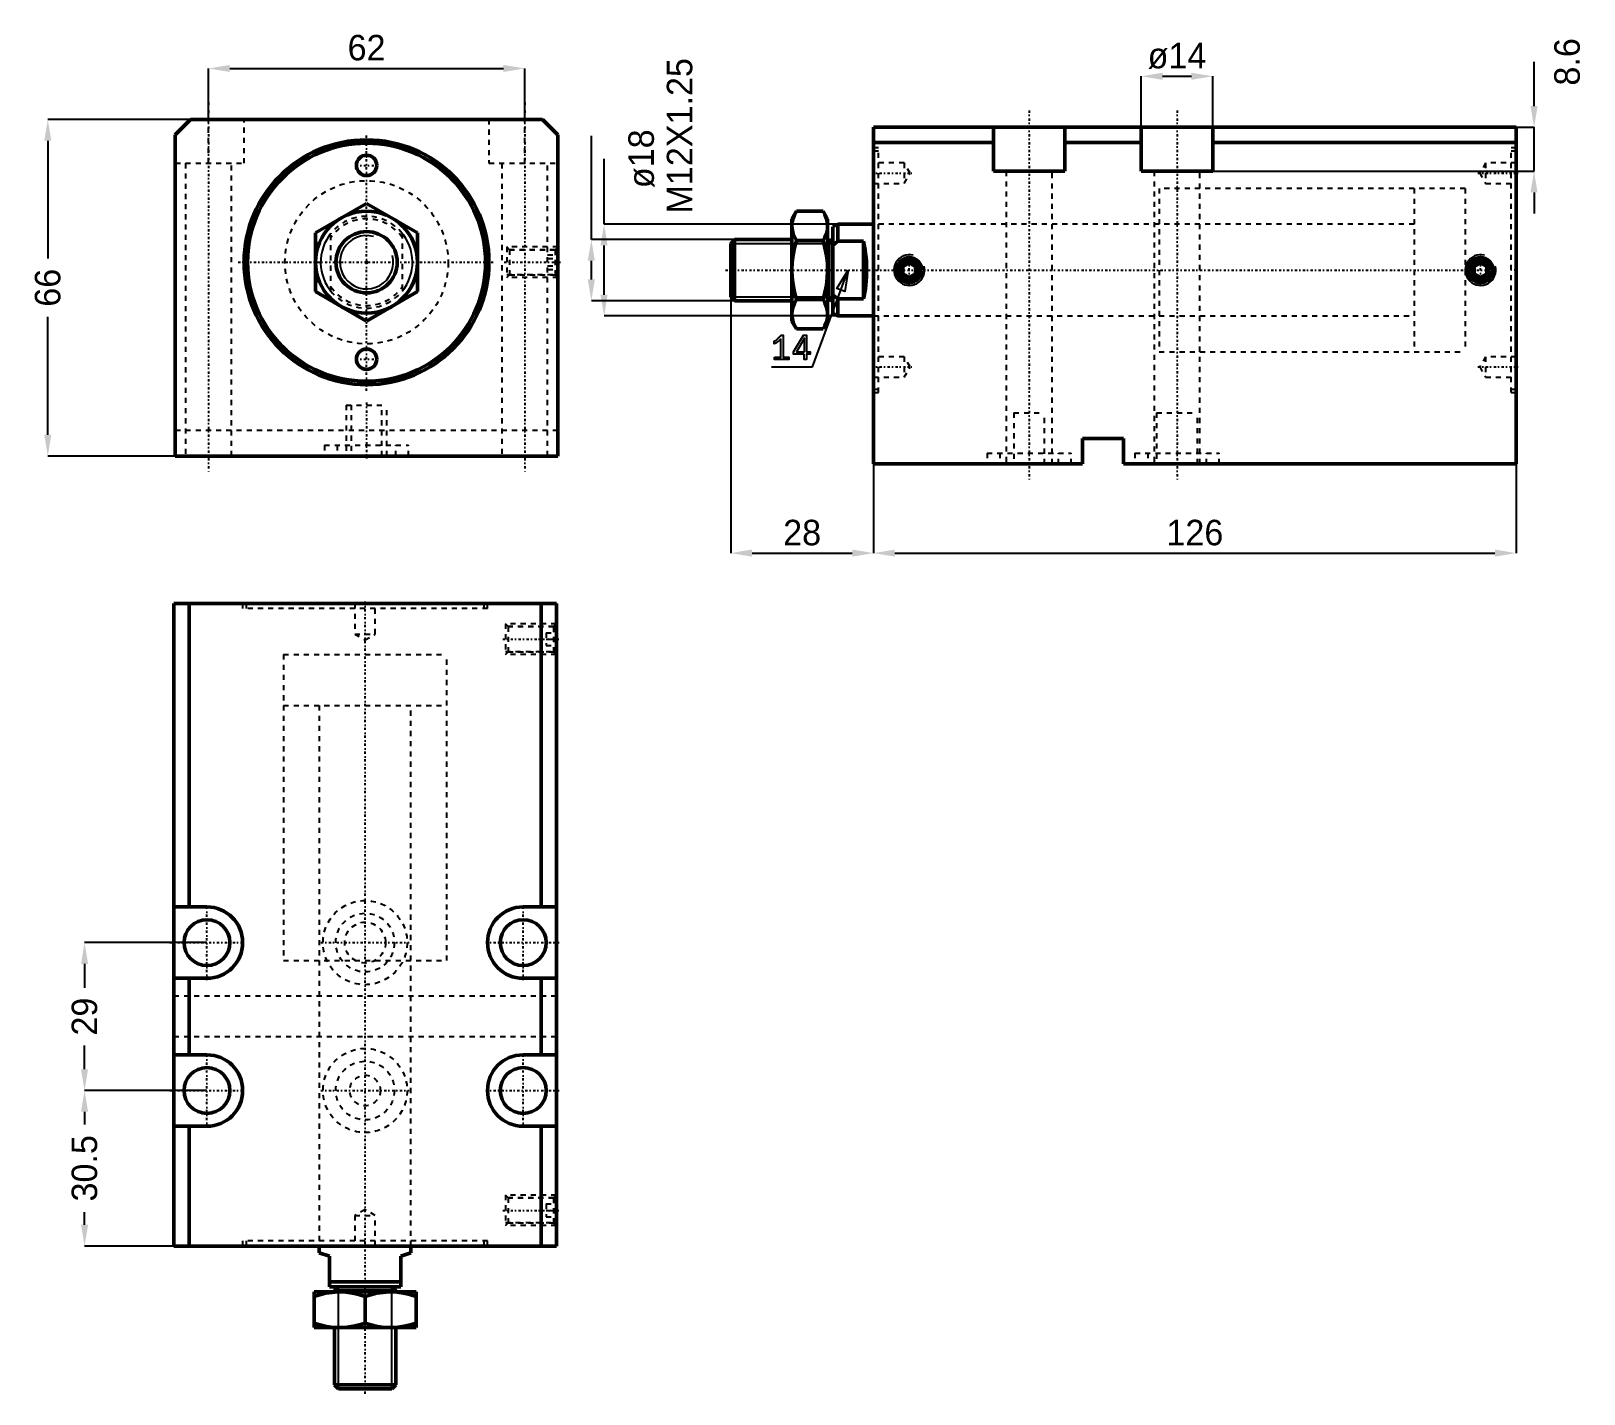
# Model space of a CAD drawing. Header units: millimetres. Extents: x -66 to 239, y -222 to 45.
import ezdxf

# ---------------------------------------------------------------- set-up
doc = ezdxf.new("R2010")
doc.units = ezdxf.units.MM
doc.linetypes.add('Center', pattern=[1.5, 0.45, -0.5, 0.05, -0.5])
doc.linetypes.add('Dashed', pattern=[2, 1, -1])
for name, color, linetype, lineweight in [('2d ConnectionPoints', 7, 'Continuous', 50), ('AM_0', 7, 'Continuous', 50), ('AM_5', 3, 'Continuous', 25), ('AM_7', 7, 'Center', 25), ('AM_9', 6, 'Dashed', 25)]:
    doc.layers.add(name, color=color, linetype=linetype, lineweight=lineweight)
doc.dimstyles.new('ISO-25', dxfattribs={"dimtxt": 2.5, "dimasz": 2.5, "dimexe": 1.25, "dimexo": 0.625, "dimtad": 1, "dimtxsty": 'Standard', "dimcen": 2.5, "dimadec": 0, "dimazin": 0, "dimtfac": 1, "dimtmove": 0, "dimatfit": 3, "dimfxl": 0, "dimarcsym": 0})

# ---------------------------------------------------------------- blocks, each defined once
blk = doc.blocks.new('1_JECX_MF_EXLA_32_50_0_rod__0_in_JECX_MF_160_EXLA_32_50_0__0')
at = {"layer": 'AM_0'}
for p, q in [((-10, 5.77), (0, 11.55)), ((0, 11.55), (10, 5.77)), ((-10, -5.77), (-10, 5.77)), ((10, 5.77), (10, -5.77)), ((0, -11.55), (-10, -5.77)), ((10, -5.77), (0, -11.55))]:
    blk.add_line(p, q, dxfattribs=at)
for radius in [10, 6]:
    blk.add_circle((0, 0), radius, dxfattribs=at)
at = {"layer": 'AM_5'}
blk.add_arc((0, 0), 5.23, 75, 15, dxfattribs=at)
at = {"layer": 'AM_9'}
for p, q in [((-7, -5.66), (-7, 5.66)), ((7, 5.66), (7, -5.66))]:
    blk.add_line(p, q, dxfattribs=at)
for points in [[(-7, 5.66), (-7.47, 5.03), (-7.88, 4.36), (-8.23, 3.65), (-8.51, 2.92), (-8.73, 2.17), (-8.89, 1.4), (-8.98, 0.62), (-9, -0.17), (-8.95, -0.95), (-8.83, -1.73), (-8.65, -2.49), (-8.4, -3.23), (-8.09, -3.95), (-7.71, -4.64), (-7.28, -5.3), (-7, -5.66)], [(7, -5.66), (7.47, -5.03), (7.88, -4.36), (8.23, -3.65), (8.51, -2.92), (8.73, -2.17), (8.89, -1.4), (8.98, -0.62), (9, 0.17), (8.95, 0.95), (8.83, 1.73), (8.65, 2.49), (8.4, 3.23), (8.09, 3.95), (7.71, 4.64), (7.28, 5.3), (7, 5.66)]]:
    blk.add_lwpolyline(points, dxfattribs=at)
for radius, start, end in [(9, 38.9424, 141.0576), (8.5, 34.5603, 145.4397), (8.5, 214.5603, 325.4397), (9, 218.9424, 321.0576)]:
    blk.add_arc((0, 0), radius, start, end, dxfattribs=at)
blk = doc.blocks.new('2_JECX_MF_EXLA_32_50_0_body__0_in_JECX_MF_160_EXLA_32_50_0__0')
at = {"layer": 'AM_0'}
for p, q in [((-34.5, 28), (-37.5, 25)), ((34.5, 28), (-34.5, 28)), ((37.5, 25), (34.5, 28)), ((-37.5, 25), (-37.5, -38)), ((37.5, -38), (37.5, 25)), ((-37.5, -38), (37.5, -38))]:
    blk.add_line(p, q, dxfattribs=at)
for centre, radius in [((0, 0), 24), ((0, 0), 23.34), ((0, 19), 2), ((0, -19), 2)]:
    blk.add_circle(centre, radius, dxfattribs=at)
at = {"layer": 'AM_5', "linetype": 'Dashed'}
for p, q in [((37.5, 3), (27.5, 3)), ((37.5, -3), (27.5, -3))]:
    blk.add_line(p, q, dxfattribs=at)
at = {"layer": 'AM_7'}
for p, q in [((-31, 31.3), (-31, -41.3)), ((31, 31.3), (31, -41.3)), ((0, -25.2), (0, 25.2)), ((-2.1, 19), (2.1, 19)), ((-25.2, 0), (25.2, 0)), ((27, 0), (38, 0)), ((-2.1, -19), (2.1, -19)), ((0, -27.5), (0, -38.5))]:
    blk.add_line(p, q, dxfattribs=at)
at = {"layer": 'AM_9'}
for p, q in [((-31, 19.4), (-31, 28)), ((-24, 19.4), (-24, 28)), ((24, 28), (24, 19.4)), ((31, 19.4), (31, 28)), ((-37.5, 19.4), (-24, 19.4)), ((-35.5, 19.4), (-35.5, -38)), ((-26.5, -38), (-26.5, 19.4)), ((24, 19.4), (37.5, 19.4)), ((26.5, 19.4), (26.5, -38)), ((35.5, -38), (35.5, 19.4)), ((28.04, 2.46), (27.5, 3)), ((27.5, 3), (27.5, -3)), ((37, 2.4), (27.5, 2.4)), ((36.96, 2.46), (28.04, 2.46)), ((28.04, 2.46), (28.04, -2.46)), ((35.5, 1.44), (37.5, 1.44)), ((35.5, 0.72), (37.5, 0.72)), ((37.5, 3), (36.96, 2.46)), ((36.96, 2.46), (36.96, -2.46)), ((37.5, 1.9), (37, 2.4)), ((37, 2.4), (37, -2.4)), ((27.5, -2.4), (37, -2.4)), ((27.5, -3), (28.04, -2.46)), ((28.04, -2.46), (36.96, -2.46)), ((35.5, -0.72), (37.5, -0.72)), ((35.5, -1.44), (37.5, -1.44)), ((36.96, -2.46), (37.5, -3)), ((37, -2.4), (37.5, -1.9)), ((-4, -28), (4, -28)), ((-4, -28), (-4, -38)), ((-3, -28), (-3, -38)), ((3, -38), (3, -28)), ((4, -38), (4, -28)), ((37.5, -33), (-37.5, -33)), ((-8.25, -35.9), (8.25, -35.9)), ((-8.25, -35.9), (-8.25, -38)), ((-5.75, -35.9), (-5.75, -38)), ((5.75, -38), (5.75, -35.9)), ((8.25, -38), (8.25, -35.9))]:
    blk.add_line(p, q, dxfattribs=at)
blk.add_circle((0, 0), 16, dxfattribs=at)
blk = doc.blocks.new('*D3')
at = {"layer": 'AM_5', "color": 0, "lineweight": -2}
for p, q in [((-31, 28), (-31, 38)), ((-26.83, 38), (26.83, 38)), ((31, 28), (31, 38))]:
    blk.add_line(p, q, dxfattribs=at)
at = {"layer": 'AM_5', "color": 0}
for points in [[(-26.83, 38.69), (-26.83, 37.31), (-31, 38)], [(26.83, 37.31), (26.83, 38.69), (31, 38)]]:
    blk.add_solid(points, dxfattribs=at)
at = {"layer": 'Defpoints', "color": 0}
for p in [(31, 38), (-31, 28), (31, 28)]:
    blk.add_point(p, dxfattribs=at)
at = {"layer": 'AM_5', "color": 0, "insert": (0, 42.05), "char_height": 5, "attachment_point": 5}
blk.add_mtext('62', dxfattribs=at)
blk = doc.blocks.new('*D4')
at = {"layer": 'AM_5', "color": 0, "lineweight": -2}
for p, q in [((-34.5, 28), (-62.5, 28)), ((-62.5, 23.83), (-62.5, 0.72)), ((-62.5, -33.83), (-62.5, -10.72)), ((-37.5, -38), (-62.5, -38))]:
    blk.add_line(p, q, dxfattribs=at)
at = {"layer": 'AM_5', "color": 0}
for points in [[(-61.81, 23.83), (-63.19, 23.83), (-62.5, 28)], [(-63.19, -33.83), (-61.81, -33.83), (-62.5, -38)]]:
    blk.add_solid(points, dxfattribs=at)
at = {"layer": 'Defpoints', "color": 0}
for p in [(-34.5, 28), (-62.5, -38), (-37.5, -38)]:
    blk.add_point(p, dxfattribs=at)
at = {"layer": 'AM_5', "color": 0, "insert": (-62.5, -5), "char_height": 5, "attachment_point": 5, "rotation": 90}
blk.add_mtext('66', dxfattribs=at)
blk = doc.blocks.new('1_JECX_MF_EXLA_32_50_0_rod__0_in_JECX_MF_160_EXLA_32_50_0__4')
at = {"layer": 'AM_0'}
for p, q in [((-9, 0), (-9, -1.35)), ((9, -1.35), (9, 0)), ((-7, -2), (-9, -1.35)), ((-7, -8), (-7, -2)), ((9, -1.35), (7, -2)), ((7, -2), (7, -8)), ((-10, -9), (10, -9)), ((-10, -16), (-10, -9)), ((-7, -7), (7, -7)), ((-7, -8), (7, -8)), ((-5.23, -8), (-6, -8.77)), ((-6, -8.77), (6, -8.77)), ((-6, -8.77), (-6, -9)), ((6, -8.77), (5.23, -8)), ((6, -9), (6, -8.77)), ((10, -9), (10, -16)), ((0, -15.11), (0, -9.89)), ((-10, -16), (10, -16)), ((-6, -16), (-6, -27.23)), ((6, -27.23), (6, -16)), ((-6, -27.23), (-5.23, -28)), ((-6, -27.23), (6, -27.23)), ((5.23, -28), (6, -27.23)), ((-5.23, -28), (5.23, -28))]:
    blk.add_line(p, q, dxfattribs=at)
for points in [[(-5, -9), (-5.36, -9), (-6.52, -9.09), (-7.68, -9.27), (-8.85, -9.54), (-10, -9.89)], [(0, -9.89), (-1.22, -9.53), (-2.45, -9.25), (-3.72, -9.06), (-5, -9)], [(5, -9), (4.64, -9), (3.48, -9.09), (2.32, -9.27), (1.15, -9.54), (0, -9.89)], [(10, -9.89), (8.78, -9.53), (7.55, -9.25), (6.28, -9.06), (5, -9)], [(-10, -15.11), (-8.78, -15.47), (-7.55, -15.75), (-6.28, -15.94), (-5, -16)], [(-5, -16), (-4.64, -16), (-3.48, -15.91), (-2.32, -15.73), (-1.15, -15.46), (0, -15.11)], [(0, -15.11), (1.22, -15.47), (2.45, -15.75), (3.72, -15.94), (5, -16)], [(5, -16), (5.36, -16), (6.52, -15.91), (7.68, -15.73), (8.85, -15.46), (10, -15.11)]]:
    blk.add_lwpolyline(points, dxfattribs=at)
at = {"layer": 'AM_5'}
for p, q in [((-5.23, -28), (-5.23, -8)), ((5.23, -28), (5.23, -8))]:
    blk.add_line(p, q, dxfattribs=at)
at = {"layer": 'AM_7'}
blk.add_line((0, -29), (0, 126.36), dxfattribs=at)
at = {"layer": 'AM_9'}
for p, q in [((-16, 116), (16, 116)), ((-16, 116), (-16, 106)), ((16, 106), (16, 116)), ((-16, 106), (16, 106)), ((-9, 106), (-9, 0)), ((9, 0), (9, 106))]:
    blk.add_line(p, q, dxfattribs=at)
blk = doc.blocks.new('2_JECX_MF_EXLA_32_50_0_body__0_in_JECX_MF_160_EXLA_32_50_0__4')
at = {"layer": 'AM_0'}
for p, q in [((37.5, 126), (-37.5, 126)), ((-37.5, 126), (-37.5, 0)), ((-34.5, 126), (-34.5, 66.5)), ((34.5, 126), (34.5, 66.5)), ((37.5, 126), (37.5, 0)), ((-31, 66.5), (-37.5, 66.5)), ((37.5, 66.5), (31, 66.5)), ((-37.5, 52.5), (-31, 52.5)), ((-34.5, 52.5), (-34.5, 37.5)), ((31, 52.5), (37.5, 52.5)), ((34.5, 52.5), (34.5, 37.5)), ((-31, 37.5), (-37.5, 37.5)), ((37.5, 37.5), (31, 37.5)), ((-37.5, 23.5), (-31, 23.5)), ((-34.5, 23.5), (-34.5, 0)), ((31, 23.5), (37.5, 23.5)), ((34.5, 23.5), (34.5, 0)), ((37.5, 0), (-37.5, 0))]:
    blk.add_line(p, q, dxfattribs=at)
for centre in [(-31, 59.5), (31, 59.5), (-31, 30.5), (31, 30.5)]:
    blk.add_circle(centre, 4.5, dxfattribs=at)
for centre, start, end in [((-31, 59.5), 270, 90), ((31, 59.5), 90, 270), ((-31, 30.5), 270, 90), ((31, 30.5), 90, 270)]:
    blk.add_arc(centre, 7, start, end, dxfattribs=at)
at = {"layer": 'AM_5', "linetype": 'Dashed'}
for p, q in [((37.5, 122), (27.5, 122)), ((37.5, 116), (27.5, 116)), ((37.5, 10), (27.5, 10)), ((37.5, 4), (27.5, 4))]:
    blk.add_line(p, q, dxfattribs=at)
at = {"layer": 'AM_7'}
for p, q in [((27, 119), (38, 119)), ((-31, 52.15), (-31, 66.85)), ((31, 52.15), (31, 66.85)), ((-38.35, 59.5), (-23.65, 59.5)), ((-8.6625, 59.5), (8.6625, 59.5)), ((23.65, 59.5), (38.35, 59.5)), ((-31, 23.15), (-31, 37.85)), ((31, 23.15), (31, 37.85)), ((-38.35, 30.5), (-23.65, 30.5)), ((-8.6625, 30.5), (8.6625, 30.5)), ((23.65, 30.5), (38.35, 30.5)), ((27, 7), (38, 7))]:
    blk.add_line(p, q, dxfattribs=at)
at = {"layer": 'AM_9'}
for p, q in [((-24, 126), (-24, 125)), ((24, 125), (-24, 125)), ((-23.34, 126), (-23.34, 125)), ((-2, 126), (-2, 120)), ((2, 120), (2, 126)), ((23.34, 125), (23.34, 126)), ((24, 125), (24, 126)), ((27.5, 122), (27.5, 116)), ((28.0415, 121.4585), (27.5, 122)), ((37.5, 122), (36.9585, 121.4585)), ((-2, 120), (2, 120)), ((-2, 120), (0, 118.8453)), ((0, 118.8453), (2, 120)), ((37, 121.4), (27.5, 121.4)), ((36.9585, 121.4585), (28.0415, 121.4585)), ((28.0415, 121.4585), (28.0415, 116.5415)), ((35.5, 120.25), (37.5, 120.25)), ((35.5, 120.25), (35.5, 117.75)), ((35.5, 119), (37.5, 119)), ((36.9585, 121.4585), (36.9585, 116.5415)), ((37.5, 120.9), (37, 121.4)), ((37, 121.4), (37, 116.6)), ((-16, 116), (16, 116)), ((-16, 116), (-16, 56)), ((16, 56), (16, 116)), ((27.5, 116.6), (37, 116.6)), ((27.5, 116), (28.0415, 116.5415)), ((28.0415, 116.5415), (36.9585, 116.5415)), ((35.5, 117.75), (37.5, 117.75)), ((36.9585, 116.5415), (37.5, 116)), ((37, 116.6), (37.5, 117.1)), ((-16, 56), (16, 56)), ((-9, 56), (-9, 0)), ((9, 0), (9, 56)), ((37.5, 49), (-37.5, 49)), ((37.5, 41), (-37.5, 41)), ((27.5, 10), (27.5, 4)), ((28.0415, 9.4585), (27.5, 10)), ((37, 9.4), (27.5, 9.4)), ((36.9585, 9.4585), (28.0415, 9.4585)), ((28.0415, 9.4585), (28.0415, 4.5415)), ((37.5, 10), (36.9585, 9.4585)), ((36.9585, 9.4585), (36.9585, 4.5415)), ((37.5, 8.9), (37, 9.4)), ((37, 9.4), (37, 4.6)), ((0, 7.1547), (-2, 6)), ((2, 6), (0, 7.1547)), ((35.5, 8.25), (37.5, 8.25)), ((35.5, 8.25), (35.5, 5.75)), ((35.5, 7), (37.5, 7)), ((-2, 6), (-2, 0)), ((-2, 6), (2, 6)), ((2, 0), (2, 6)), ((27.5, 4.6), (37, 4.6)), ((27.5, 4), (28.0415, 4.5415)), ((28.0415, 4.5415), (36.9585, 4.5415)), ((35.5, 5.75), (37.5, 5.75)), ((36.9585, 4.5415), (37.5, 4)), ((37, 4.6), (37.5, 5.1)), ((24, 1), (-24, 1)), ((-24, 1), (-24, 0)), ((-23.34, 1), (-23.34, 0)), ((23.34, 0), (23.34, 1)), ((24, 0), (24, 1))]:
    blk.add_line(p, q, dxfattribs=at)
for centre, radius in [((0, 59.5), 8.25), ((0, 59.5), 5.75), ((0, 59.5), 4), ((0, 30.5), 8.25), ((0, 30.5), 5.75), ((0, 30.5), 3)]:
    blk.add_circle(centre, radius, dxfattribs=at)
blk = doc.blocks.new('*D10')
at = {"layer": 'AM_5', "color": 0, "lineweight": -2}
for p, q in [((-31.29, -133.42), (-55.29, -133.42)), ((-55.29, -137.58), (-55.29, -142.25)), ((-55.29, -158.25), (-55.29, -153.58)), ((-31.29, -162.42), (-55.29, -162.42))]:
    blk.add_line(p, q, dxfattribs=at)
at = {"layer": 'AM_5', "color": 0}
for points in [[(-55.99, -137.58), (-54.6, -137.58), (-55.29, -133.42)], [(-55.99, -158.25), (-54.6, -158.25), (-55.29, -162.42)]]:
    blk.add_solid(points, dxfattribs=at)
at = {"layer": 'Defpoints', "color": 0}
for p in [(-55.29, -133.42), (-31.29, -133.42), (-31.29, -162.42)]:
    blk.add_point(p, dxfattribs=at)
at = {"layer": 'AM_5', "color": 0, "insert": (-55.29, -147.92), "char_height": 5, "attachment_point": 5, "rotation": 90}
blk.add_mtext('29', dxfattribs=at)
blk = doc.blocks.new('*D11')
at = {"layer": 'AM_5', "color": 0, "lineweight": -2}
for p, q in [((-31.29, -162.42), (-55.29, -162.42)), ((-55.29, -166.58), (-55.29, -169.08)), ((-55.29, -188.75), (-55.29, -186.25)), ((-37.79, -192.92), (-55.29, -192.92))]:
    blk.add_line(p, q, dxfattribs=at)
at = {"layer": 'AM_5', "color": 0}
for points in [[(-55.99, -166.58), (-54.6, -166.58), (-55.29, -162.42)], [(-55.99, -188.75), (-54.6, -188.75), (-55.29, -192.92)]]:
    blk.add_solid(points, dxfattribs=at)
at = {"layer": 'Defpoints', "color": 0}
for p in [(-31.29, -162.42), (-55.29, -192.92), (-37.79, -192.92)]:
    blk.add_point(p, dxfattribs=at)
at = {"layer": 'AM_5', "color": 0, "insert": (-55.29, -177.67), "char_height": 5, "attachment_point": 5, "rotation": 90}
blk.add_mtext('30.5', dxfattribs=at)
blk = doc.blocks.new('1_JECX_MF_EXLA_32_50_0_rod__0_in_JECX_MF_160_EXLA_32_50_0__2')
at = {"layer": 'AM_0'}
for p, q in [((-15.11, 11.55), (-16, 10)), ((-16, 10), (-16, -10)), ((-15.11, 11.55), (-9.89, 11.55)), ((-9, 10), (-9.89, 11.55)), ((-9, 10), (-9, -10)), ((-7, 9), (-8, 8.5)), ((-8, 8.5), (-8, -8.5)), ((0, 9), (-7, 9)), ((-7, 9), (-7, 5.66)), ((-27.23, 6), (-28, 5.23)), ((-28, 5.23), (-28, -5.23)), ((-16, 6), (-27.23, 6)), ((-27.23, 6), (-27.23, -6)), ((-15.11, 5.77), (-9.89, 5.77)), ((-8.77, 6), (-9, 6)), ((-8, 5.23), (-8.77, 6)), ((-8.77, 6), (-8.77, -6)), ((-7, 5.66), (-8, 4.82)), ((-2, 5.66), (-7, 5.66)), ((-2, 5.66), (-2, -5.66)), ((-28, -5.23), (-27.23, -6)), ((-27.23, -6), (-16, -6)), ((-15.11, -5.77), (-9.89, -5.77)), ((-9, -6), (-8.77, -6)), ((-8.77, -6), (-8, -5.23)), ((-7, -5.66), (-2, -5.66)), ((-7, -5.66), (-7, -9)), ((-8, -8.5), (-7, -9)), ((-7, -9), (0, -9)), ((-16, -10), (-15.11, -11.55)), ((-15.11, -11.55), (-9.89, -11.55)), ((-9.89, -11.55), (-9, -10))]:
    blk.add_line(p, q, dxfattribs=at)
for points in [[(-15.11, 11.55), (-15.47, 10.84), (-15.75, 10.13), (-15.94, 9.4), (-16, 8.66)], [(-9, 8.66), (-9, 8.87), (-9.09, 9.54), (-9.27, 10.21), (-9.54, 10.88), (-9.89, 11.55)], [(-16, 8.66), (-16, 8.45), (-15.91, 7.78), (-15.73, 7.11), (-15.46, 6.44), (-15.11, 5.77)], [(-9.89, 5.77), (-9.53, 6.48), (-9.25, 7.19), (-9.06, 7.92), (-9, 8.66)], [(-15.11, 5.77), (-15.47, 4.39), (-15.75, 2.98), (-15.93, 1.53), (-16, 0.07), (-16, 0)], [(-9, 0), (-9.06, 1.45), (-9.24, 2.89), (-9.52, 4.34), (-9.89, 5.77)], [(-2, -5.66), (-1.85, -5.03), (-1.72, -4.36), (-1.6, -3.65), (-1.51, -2.92), (-1.44, -2.17), (-1.39, -1.4), (-1.36, -0.62), (-1.35, 0.17), (-1.37, 0.95), (-1.4, 1.73), (-1.46, 2.49), (-1.55, 3.23), (-1.65, 3.95), (-1.77, 4.64), (-1.91, 5.3), (-2, 5.66)], [(-16, 0), (-15.94, -1.45), (-15.76, -2.89), (-15.48, -4.34), (-15.11, -5.77)], [(-9.89, -5.77), (-9.53, -4.39), (-9.25, -2.98), (-9.07, -1.53), (-9, -0.07), (-9, 0)], [(-15.11, -5.77), (-15.47, -6.48), (-15.75, -7.19), (-15.94, -7.92), (-16, -8.66)], [(-9, -8.66), (-9, -8.45), (-9.09, -7.78), (-9.27, -7.11), (-9.54, -6.44), (-9.89, -5.77)], [(-8, -4.82), (-7.99, -4.83), (-7, -5.66)], [(-16, -8.66), (-16, -8.87), (-15.91, -9.54), (-15.73, -10.21), (-15.46, -10.88), (-15.11, -11.55)], [(-9.89, -11.55), (-9.53, -10.84), (-9.25, -10.13), (-9.06, -9.4), (-9, -8.66)]]:
    blk.add_lwpolyline(points, dxfattribs=at)
at = {"layer": 'AM_5'}
for p, q in [((-28, 5.23), (-8, 5.23)), ((-28, -5.23), (-8, -5.23))]:
    blk.add_line(p, q, dxfattribs=at)
at = {"layer": 'AM_7'}
blk.add_line((-29, 0), (122.2, 0), dxfattribs=at)
at = {"layer": 'AM_9'}
for p, q in [((116, 16), (106, 16)), ((106, 16), (106, -16)), ((116, 16), (116, -16)), ((106, 9), (0, 9)), ((0, -9), (106, -9)), ((106, -16), (116, -16))]:
    blk.add_line(p, q, dxfattribs=at)
blk = doc.blocks.new('2_JECX_MF_EXLA_32_50_0_body__0_in_JECX_MF_160_EXLA_32_50_0__2')
at = {"layer": 'AM_0'}
for p, q in [((0, -38), (0, 28)), ((126, 28), (0, 28)), ((23.5, 28), (23.5, 19.4)), ((37.5, 19.4), (37.5, 28)), ((52.5, 19.4), (52.5, 28)), ((66.5, 19.4), (66.5, 28)), ((126, -38), (126, 28)), ((23.5, 25), (0, 25)), ((52.5, 25), (37.5, 25)), ((126, 25), (66.5, 25)), ((23.5, 19.4), (37.5, 19.4)), ((52.5, 19.4), (66.5, 19.4)), ((7, 1.44), (5.75, 0.72)), ((5.75, 0.72), (5.75, -0.72)), ((8.25, 0.72), (7, 1.44)), ((8.25, -0.72), (8.25, 0.72)), ((119, 1.44), (117.75, 0.72)), ((117.75, 0.72), (117.75, -0.72)), ((120.25, 0.72), (119, 1.44)), ((120.25, -0.72), (120.25, 0.72)), ((5.75, -0.72), (7, -1.44)), ((7, -1.44), (8.25, -0.72)), ((117.75, -0.72), (119, -1.44)), ((119, -1.44), (120.25, -0.72)), ((41, -33), (41, -38)), ((49, -33), (41, -33)), ((49, -38), (49, -33)), ((41, -38), (0, -38)), ((126, -38), (49, -38))]:
    blk.add_line(p, q, dxfattribs=at)
for centre, radius in [((7, 0), 2.46), ((7, 0), 2.4), ((7, 0), 1.9), ((119, 0), 2.46), ((119, 0), 2.4), ((119, 0), 1.9)]:
    blk.add_circle(centre, radius, dxfattribs=at)
at = {"layer": 'AM_5'}
for centre in [(7, 0), (119, 0)]:
    blk.add_arc(centre, 3, 75, 15, dxfattribs=at)
at = {"layer": 'AM_7'}
for p, q in [((30.5, 31.3), (30.5, -41.3)), ((59.5, 31.3), (59.5, -41.3)), ((-0.36, 19), (7.51, 19)), ((118.49, 19), (126.36, 19)), ((7, -3.15), (7, 3.15)), ((119, -3.15), (119, 3.15)), ((126.05, 0), (124.95, 0)), ((-0.36, -19), (7.51, -19)), ((118.49, -19), (126.36, -19))]:
    blk.add_line(p, q, dxfattribs=at)
at = {"layer": 'AM_9'}
for p, q in [((1, 24), (0, 24)), ((1, 23.34), (0, 23.34)), ((1, -24), (1, 24)), ((125, -24), (125, 24)), ((126, 24), (125, 24)), ((126, 23.34), (125, 23.34)), ((6, 21), (0, 21)), ((7.15, 19), (6, 21)), ((6, 21), (6, 17)), ((6, 17), (7.15, 19)), ((26, 19.4), (26, -38)), ((35, -38), (35, 19.4)), ((55, 19.4), (55, -38)), ((64, -38), (64, 19.4)), ((120, 21), (118.85, 19)), ((118.85, 19), (120, 17)), ((126, 21), (120, 21)), ((120, 21), (120, 17)), ((0, 17), (6, 17)), ((116, 16), (56, 16)), ((56, 16), (56, -16)), ((116, 16), (116, -16)), ((120, 17), (126, 17)), ((56, 9), (0, 9)), ((0, -9), (56, -9)), ((6, -17), (0, -17)), ((7.15, -19), (6, -17)), ((6, -17), (6, -21)), ((56, -16), (116, -16)), ((120, -17), (118.85, -19)), ((126, -17), (120, -17)), ((120, -17), (120, -21)), ((0, -21), (6, -21)), ((6, -21), (7.15, -19)), ((118.85, -19), (120, -21)), ((120, -21), (126, -21)), ((0, -23.34), (1, -23.34)), ((0, -24), (1, -24)), ((125, -23.34), (126, -23.34)), ((125, -24), (126, -24)), ((27.5, -28), (33.5, -28)), ((27.5, -28), (27.5, -38)), ((33.5, -38), (33.5, -28)), ((55.5, -28), (63.5, -28)), ((55.5, -28), (55.5, -38)), ((63.5, -38), (63.5, -28)), ((22.25, -35.9), (38.75, -35.9)), ((22.25, -35.9), (22.25, -38)), ((24.75, -35.9), (24.75, -38)), ((36.25, -38), (36.25, -35.9)), ((38.75, -38), (38.75, -35.9)), ((51.25, -35.9), (67.75, -35.9)), ((51.25, -35.9), (51.25, -38)), ((53.75, -35.9), (53.75, -38)), ((65.25, -38), (65.25, -35.9)), ((67.75, -38), (67.75, -35.9))]:
    blk.add_line(p, q, dxfattribs=at)
blk = doc.blocks.new('*D21')
at = {"layer": 'AM_5', "color": 0, "lineweight": -2}
for p, q in [((151.9, 26.46), (151.9, 36.46)), ((156.07, 36.46), (161.73, 36.46)), ((165.9, 26.46), (165.9, 36.46))]:
    blk.add_line(p, q, dxfattribs=at)
at = {"layer": 'AM_5', "color": 0}
for points in [[(156.07, 37.16), (156.07, 35.77), (151.9, 36.46)], [(161.73, 37.16), (161.73, 35.77), (165.9, 36.46)]]:
    blk.add_solid(points, dxfattribs=at)
at = {"layer": 'Defpoints', "color": 0}
for p in [(165.9, 36.46), (151.9, 26.46), (165.9, 26.46)]:
    blk.add_point(p, dxfattribs=at)
at = {"layer": 'AM_5', "color": 0, "insert": (158.9, 40.46), "char_height": 5, "attachment_point": 5}
blk.add_mtext('ø14', dxfattribs=at)
blk = doc.blocks.new('*D22')
at = {"layer": 'AM_5', "color": 0, "lineweight": -2}
for p, q in [((228.9, 30.63), (228.9, 39.29)), ((165.9, 26.46), (228.9, 26.46)), ((228.9, 17.86), (228.9, 26.46)), ((165.9, 17.86), (228.9, 17.86)), ((228.9, 13.69), (228.9, 9.53))]:
    blk.add_line(p, q, dxfattribs=at)
at = {"layer": 'AM_5', "color": 0}
for points in [[(228.2, 30.63), (229.59, 30.63), (228.9, 26.46)], [(228.2, 13.69), (229.59, 13.69), (228.9, 17.86)]]:
    blk.add_solid(points, dxfattribs=at)
at = {"layer": 'Defpoints', "color": 0}
for p in [(165.9, 26.46), (228.9, 26.46), (165.9, 17.86)]:
    blk.add_point(p, dxfattribs=at)
at = {"layer": 'AM_5', "color": 0, "insert": (235.4, 39.29), "char_height": 5, "attachment_point": 5, "rotation": 90}
blk.add_mtext('8.6', dxfattribs=at)
blk = doc.blocks.new('*D23')
at = {"layer": 'AM_5', "color": 0, "lineweight": -2}
for p, q in [((99.4, -39.54), (99.4, -57.04)), ((225.4, -39.54), (225.4, -57.04)), ((103.57, -57.04), (221.23, -57.04))]:
    blk.add_line(p, q, dxfattribs=at)
at = {"layer": 'AM_5', "color": 0}
for points in [[(103.57, -56.34), (103.57, -57.73), (99.4, -57.04)], [(221.23, -56.34), (221.23, -57.73), (225.4, -57.04)]]:
    blk.add_solid(points, dxfattribs=at)
at = {"layer": 'Defpoints', "color": 0}
for p in [(99.4, -39.54), (225.4, -39.54), (225.4, -57.04)]:
    blk.add_point(p, dxfattribs=at)
at = {"layer": 'AM_5', "color": 0, "insert": (162.4, -53.04), "char_height": 5, "attachment_point": 5}
blk.add_mtext('126', dxfattribs=at)
blk = doc.blocks.new('*D24')
at = {"layer": 'AM_5', "color": 0, "lineweight": -2}
for p, q in [((71.4, -1.54), (71.4, -57.04)), ((99.4, -39.54), (99.4, -57.04)), ((75.57, -57.04), (95.23, -57.04))]:
    blk.add_line(p, q, dxfattribs=at)
at = {"layer": 'AM_5', "color": 0}
for points in [[(75.57, -56.34), (75.57, -57.73), (71.4, -57.04)], [(95.23, -56.34), (95.23, -57.73), (99.4, -57.04)]]:
    blk.add_solid(points, dxfattribs=at)
at = {"layer": 'Defpoints', "color": 0}
for p in [(71.4, -1.54), (99.4, -39.54), (99.4, -57.04)]:
    blk.add_point(p, dxfattribs=at)
at = {"layer": 'AM_5', "color": 0, "insert": (85.4, -53.04), "char_height": 5, "attachment_point": 5}
blk.add_mtext('28', dxfattribs=at)
blk = doc.blocks.new('*D25')
at = {"layer": 'AM_5', "color": 0, "lineweight": -2}
for p, q in [((46.57, 7.46), (46.57, 20.29)), ((92.4, 7.46), (46.57, 7.46)), ((46.57, -6.37), (46.57, 3.29)), ((92.4, -10.54), (46.57, -10.54))]:
    blk.add_line(p, q, dxfattribs=at)
at = {"layer": 'AM_5', "color": 0}
for points in [[(45.87, 3.29), (47.26, 3.29), (46.57, 7.46)], [(45.87, -6.37), (47.26, -6.37), (46.57, -10.54)]]:
    blk.add_solid(points, dxfattribs=at)
at = {"layer": 'Defpoints', "color": 0}
for p in [(46.57, 7.46), (92.4, 7.46), (92.4, -10.54)]:
    blk.add_point(p, dxfattribs=at)
at = {"layer": 'AM_5', "color": 0, "insert": (53.9, 20.29), "char_height": 5, "attachment_point": 5, "rotation": 90}
blk.add_mtext('ø18', dxfattribs=at)
blk = doc.blocks.new('*D26')
at = {"layer": 'AM_5', "color": 0, "lineweight": -2}
for p, q in [((44.07, 4.46), (44.07, 24.79)), ((72.17, 4.46), (44.07, 4.46)), ((44.07, -3.37), (44.07, 0.29)), ((72.4, -7.54), (44.07, -7.54))]:
    blk.add_line(p, q, dxfattribs=at)
at = {"layer": 'AM_5', "color": 0}
for points in [[(43.37, 0.29), (44.76, 0.29), (44.07, 4.46)], [(43.37, -3.37), (44.76, -3.37), (44.07, -7.54)]]:
    blk.add_solid(points, dxfattribs=at)
at = {"layer": 'Defpoints', "color": 0}
for p in [(44.07, 4.46), (72.17, 4.46), (72.4, -7.54)]:
    blk.add_point(p, dxfattribs=at)
at = {"layer": 'AM_5', "color": 0, "insert": (61.4, 24.79), "char_height": 5, "attachment_point": 5, "rotation": 90}
blk.add_mtext('M12X1.25', dxfattribs=at)

msp = doc.modelspace()

# ---------------------------------------------------------------- linework, layer by layer
at = {"layer": '2d ConnectionPoints'}
for p in [(0, 0), (99.399, -1.539), (-0.293, -192.916)]:
    msp.add_point(p, dxfattribs=at)
at = {"layer": 'AM_5'}
for p, q in [((87.399, -20.539), (94.399, -1.539)), ((79.399, -20.539), (87.399, -20.539))]:
    msp.add_line(p, q, dxfattribs=at)
for points in [[(94.399, -1.539), (93.741, -5.737), (92.177, -5.161), (94.399, -1.539)], [(80.007, -18.623), (81.203, -18.623), (81.203, -15.107), (81.203, -15.107), (81.139, -15.171), (81.03, -15.272), (81.03, -15.272), (80.906, -15.378), (80.816, -15.451), (80.816, -15.451), (80.722, -15.524), (80.581, -15.627), (80.581, -15.627), (80.438, -15.723), (80.342, -15.783), (80.342, -15.783), (80.248, -15.837), (80.118, -15.903), (80.118, -15.903), (80.001, -15.95), (79.929, -15.971), (79.929, -15.477), (79.929, -15.477), (80.018, -15.435), (80.158, -15.355), (80.158, -15.355), (80.305, -15.255), (80.408, -15.177), (80.408, -15.177), (80.512, -15.093), (80.662, -14.963), (80.662, -14.963), (80.807, -14.829), (80.901, -14.736), (80.901, -14.736), (80.989, -14.645), (81.108, -14.517), (81.108, -14.517), (81.21, -14.399), (81.268, -14.327), (81.684, -14.327), (81.684, -18.623), (82.769, -18.623), (82.769, -19.039), (80.007, -19.039), (80.007, -18.623)], [(85.824, -17.999), (83.718, -17.999), (83.718, -17.577), (85.635, -14.327), (86.279, -14.327), (86.279, -17.56), (86.981, -17.56), (86.981, -17.999), (86.279, -17.999), (86.279, -19.039), (85.824, -19.039), (85.824, -17.999)], [(85.83, -17.56), (85.83, -14.873), (84.277, -17.56), (85.83, -17.56)]]:
    msp.add_lwpolyline(points, dxfattribs=at)

# ---------------------------------------------------------------- block references
for name, p in [('2_JECX_MF_EXLA_32_50_0_body__0_in_JECX_MF_160_EXLA_32_50_0__0', (0, 0)), ('2_JECX_MF_EXLA_32_50_0_body__0_in_JECX_MF_160_EXLA_32_50_0__2', (99.399, -1.539)), ('1_JECX_MF_EXLA_32_50_0_rod__0_in_JECX_MF_160_EXLA_32_50_0__2', (99.399, -1.539)), ('1_JECX_MF_EXLA_32_50_0_rod__0_in_JECX_MF_160_EXLA_32_50_0__0', (0, 0)), ('2_JECX_MF_EXLA_32_50_0_body__0_in_JECX_MF_160_EXLA_32_50_0__4', (-0.293, -192.916)), ('1_JECX_MF_EXLA_32_50_0_rod__0_in_JECX_MF_160_EXLA_32_50_0__4', (-0.293, -192.916))]:
    msp.add_blockref(name, p)

# ---------------------------------------------------------------- dimensions: what is measured, and where the dimension line sits
for base, p1, p2, text, picture, middle in [((31, 38), (-31, 28), (31, 28), '62', '*D3', (0, 38)), ((165.899, 36.461), (151.899, 26.461), (165.899, 26.461), 'ø14', '*D21', (158.899, 36.461)), ((99.399, -57.039), (71.399, -1.539), (99.399, -39.539), '28', '*D24', (85.399, -57.039)), ((225.399, -57.039), (99.399, -39.539), (225.399, -39.539), '126', '*D23', (162.399, -57.039))]:
    dim = msp.add_linear_dim(base=base, p1=p1, p2=p2, text=text, dimstyle='ISO-25', override={"dimtxt": 5, "dimasz": 4.166667, "dimexe": 0, "dimexo": 0, "dimgap": 1.5}, dxfattribs=at)
    dim.commit()
    dim.dimension.update_dxf_attribs({"geometry": picture, "text_midpoint": middle, "dimtype": 160})
for base, p1, p2, text, picture, middle in [((228.899, 26.461), (165.899, 17.861), (165.899, 26.461), '8.6', '*D22', (235.399, 39.294)), ((44.066, 4.461), (72.399, -7.539), (72.166, 4.461), 'M12X1.25', '*D26', (61.399, 24.794)), ((-62.5, -38), (-34.5, 28), (-37.5, -38), '66', '*D4', (-62.5, -5)), ((46.566, 7.461), (92.399, -10.539), (92.399, 7.461), 'ø18', '*D25', (53.899, 20.294)), ((-55.293, -133.416), (-31.293, -162.416), (-31.293, -133.416), '29', '*D10', (-55.293, -147.916)), ((-55.293, -192.916), (-31.293, -162.416), (-37.793, -192.916), '30.5', '*D11', (-55.293, -177.666))]:
    dim = msp.add_linear_dim(base=base, p1=p1, p2=p2, angle=90, text=text, dimstyle='ISO-25', override={"dimtxt": 5, "dimasz": 4.166667, "dimexe": 0, "dimexo": 0, "dimgap": 1.5}, dxfattribs=at)
    dim.commit()
    dim.dimension.update_dxf_attribs({"geometry": picture, "text_midpoint": middle, "dimtype": 160, "text_rotation": 90})

doc.saveas('drawing.dxf')
